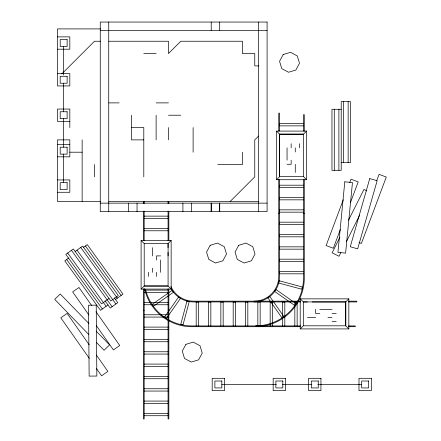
<?xml version="1.0" encoding="UTF-8"?>
<svg xmlns="http://www.w3.org/2000/svg" width="441" height="441" viewBox="0 0 441 441"><rect width="100%" height="100%" fill="white"/><g stroke="black" fill="none" stroke-linecap="round" stroke-linejoin="round"><path stroke-width="0.66" d="M168.098 255.896L168.098 243.57L144.207 243.57L141.098 240.461L171.152 240.461L171.152 289.087L141.098 289.087L141.098 240.461M343.263 199.806L326.108 245.565L333.324 248.272L340.331 229.579M349.79 182.409L350.997 179.184L358.213 181.89L350.479 202.513M376.664 180.788L379.078 174.344L386.294 177.045L361.405 243.426L359.002 242.528M339.851 237.429L332.134 252.809L339.019 256.265L340.871 252.577M348.5 220.208L363.935 189.448L366.807 190.887M346.433 241.503L359.707 215.054M61.757 73.961L94.479 41.239L100.642 41.239M258.553 136.082L254.76 139.874L254.76 176.863L230.103 201.52M171.152 240.461L168.043 243.57L168.043 247.671M141.098 289.087L144.207 285.977L168.043 285.977L171.152 289.087M306.594 131.093L303.485 134.202L279.649 134.202L276.54 131.093L306.594 131.093L306.594 179.719L276.54 179.719L276.54 131.093M276.54 179.719L279.649 176.609L279.649 134.202M300.205 328.914L303.32 325.805L345.794 325.805L345.794 301.914L303.32 301.914L300.205 298.86L300.205 328.914L348.837 328.914L348.837 298.86L300.205 298.86M312.211 301.969L345.722 301.969L348.837 298.86M75.135 251.48L82.632 246.072L118.331 295.569L110.834 300.983L73.333 248.983L65.83 254.391L101.529 303.888L109.032 298.48M68.802 257.946L64.788 260.846L100.487 310.343L107.984 304.935M83.266 247.517L87.285 244.617L122.984 294.119L115.487 299.527M100.642 28.913L57.49 28.913L57.49 85.934L69.821 85.934L69.821 73.603L57.49 73.603M100.256 30.528L267.092 30.528M57.49 36.873L69.821 36.873L69.821 49.205L57.49 49.205M108.861 41.239L168.456 41.239L168.456 53.57L180.782 41.239L242.434 41.239L242.434 53.57L254.76 53.57L254.76 65.896L258.873 65.896M143.799 53.57L156.125 53.57M108.861 102.885L119.136 102.885M156.125 102.885L168.456 102.885M341.213 109.269L331.963 109.269L331.963 170.298L341.213 170.298L341.213 101.562L350.457 101.562L350.457 162.591L341.213 162.591M168.456 115.217L180.782 115.217M69.821 121.38L57.49 121.38L57.49 109.054L69.821 109.054L69.821 127.548M303.513 123.552L279.627 123.552L279.627 125.861L303.513 125.861M131.468 127.548L143.799 127.548L143.799 176.863M143.799 139.874L131.468 139.874L131.468 115.217M57.49 144.499L69.821 144.499M69.821 152.206L82.147 152.206M57.49 156.831L69.821 156.831L69.821 139.874L57.49 139.874L57.49 201.52L100.642 201.52M287.047 164.284L291.154 164.284L291.154 160.171M217.771 164.537L242.434 164.537L242.434 152.206M303.485 176.609L279.6 176.609L279.6 134.136L303.485 134.136L303.485 176.609L306.594 179.719M57.49 179.945L69.821 179.945L69.821 192.276L57.49 192.276M303.513 185.198L279.627 185.198L279.627 187.508L303.513 187.508M303.513 197.529L279.627 197.529L279.627 199.839L303.513 199.839M108.861 201.52L258.873 201.52M100.256 203.141L267.092 203.141M303.513 209.855L279.627 209.855L279.627 212.171L303.513 212.171M278.751 213.323L279.522 213.323M303.513 213.323L304.284 213.323M144.179 216.134L168.071 216.134M144.179 218.444L168.071 218.444M303.513 222.187L279.627 222.187L279.627 224.497L303.513 224.497M144.179 228.466L168.071 228.466M144.179 230.775L168.071 230.775M303.513 234.518L279.627 234.518L279.627 236.828L303.513 236.828M303.513 246.844L279.627 246.844L279.627 249.159L303.513 249.159M160.651 255.896L156.538 255.896L156.538 260.008M303.513 259.176L279.627 259.176L279.627 261.485L303.513 261.485M303.513 271.502L279.627 271.502L279.627 273.817L303.513 273.817M144.179 290.112L168.071 290.112M144.179 292.422L168.071 292.422M300.602 301.17L193.5 301.17A24.657 24.657 0 0 1 170.97 286.54M348.627 301.17L356.863 301.17L356.863 301.942L348.627 301.942M300.602 301.942L193.472 301.942A25.424 25.424 0 0 1 170.843 288.056M307.421 301.969L303.32 301.969L303.32 325.805M297.14 302.046L294.831 302.046L294.831 325.932M144.179 302.443L168.071 302.443M144.179 304.753L168.071 304.753M319.758 309.362L332.084 309.362M143.413 310.238L144.179 310.238M168.071 310.238L168.842 310.238M319.758 313.474L315.646 313.474L315.646 309.362M332.084 313.474L336.196 313.474M144.179 314.769L168.071 314.769M144.179 317.085L168.071 317.085M307.427 317.581L315.646 317.581M327.977 317.581L332.084 317.581M332.084 321.693L336.196 321.693M300.525 325.932L191.956 325.932A47.777 47.777 0 0 1 145.502 289.313M348.473 325.932L355.325 325.932L355.325 326.704L348.473 326.704M300.525 326.704L191.934 326.704A48.521 48.521 0 0 1 144.609 288.872M144.179 327.101L168.071 327.101M144.179 329.41L168.071 329.41M144.179 339.427L168.071 339.427M144.179 341.742L168.071 341.742M144.179 351.758L168.071 351.758M144.179 354.068L168.071 354.068M144.179 364.09L168.071 364.09M144.179 366.399L168.071 366.399M144.179 376.416L168.071 376.416M144.179 378.731L168.071 378.731M221.823 384.469L276.314 384.469M282.345 384.469L311.87 384.469M317.856 384.469L361.686 384.469M144.179 388.747L168.071 388.747M144.179 391.057L168.071 391.057M144.179 401.078L168.071 401.078M144.179 403.388L168.071 403.388M144.179 413.404L168.071 413.404M144.179 415.72L168.071 415.72M292.675 301.242L275.934 289.522L274.605 291.413L294.693 305.481L296.021 303.584L293.789 302.024M348.837 328.914L345.722 325.805L345.722 301.969M88.983 323.65L60.241 293.993L54.706 299.351L88.718 334.449M96.166 331.064L109.577 344.901L104.043 350.264L96.381 342.354M85.411 245.968L121.11 295.47M80.758 247.423L117.361 298.171M114.28 297.857L117.741 302.653L110.239 308.061L105.024 300.828M77.01 250.13L115.862 304.003M71.459 250.334L112.113 306.71M67.705 253.04L106.11 306.286M66.663 259.495L102.362 308.992M91.634 305.503L78.967 287.482L72.66 291.914L88.889 315.001M95.984 311.699L119.731 345.485L113.425 349.917L96.408 325.701M89.286 344.934L67.12 313.397L60.819 317.829L89.314 358.373M96.408 355.071L107.885 371.399L101.584 375.831L96.436 368.511M348.147 101.562L348.147 162.591M343.522 101.562L343.522 162.591M338.897 109.269L338.897 170.298M334.278 109.269L334.278 170.298M304.284 131.126L304.284 114.688L303.513 114.688L303.513 131.126M304.284 179.763L304.284 278.078A48.521 48.521 0 0 1 255.786 326.594L255.736 325.827A47.777 47.777 0 0 0 303.513 278.056L303.513 179.763M299.373 143.733L299.373 147.845M297.14 302.724L297.14 325.932M295.266 147.845L295.266 151.952M295.266 164.284L295.266 172.503M291.154 143.733L291.154 147.845M287.047 147.845L287.047 160.171M284.814 325.932L284.814 302.046L282.499 302.046L282.499 325.932M279.522 130.988L279.522 113.15L278.751 113.15L278.751 130.988M279.522 179.702L279.522 276.54A25.424 25.424 0 0 1 257.412 301.721L254.143 301.942L254.093 301.17A24.657 24.657 0 0 0 278.751 276.513L278.751 179.702M272.483 325.932L272.483 302.046L270.173 302.046L270.173 325.932M260.151 325.932L260.151 302.046L257.842 302.046L257.842 325.932M258.613 22.05L258.613 211.614M256.684 301.17L256.684 301.942M256.684 325.932L256.684 326.704M247.825 325.932L247.825 302.046L245.51 302.046L245.51 325.932M235.494 325.932L235.494 302.046L233.184 302.046L233.184 325.932M223.163 325.932L223.163 302.046L220.853 302.046L220.853 325.932M219.701 22.05L219.701 30.528M211.222 22.05L211.222 30.528M210.837 325.932L210.837 302.046L208.521 302.046L208.521 325.932M198.505 325.932L198.505 302.046L196.195 302.046L196.195 325.932M193.114 127.548L193.114 152.206M191.388 203.141L191.388 211.614M182.91 203.141L182.91 211.614M168.842 201.52L168.842 203.588M168.842 211.156L168.842 240.742M168.842 288.905L168.842 418.95L168.071 418.95L168.071 288.905M168.456 127.548L168.456 139.874M168.071 201.52L168.071 203.588M168.071 211.156L168.071 240.742M168.043 252.461L168.098 286.044L144.207 286.044L144.207 243.57M160.651 260.008L160.651 272.334M156.538 272.334L156.538 276.446M156.125 115.217L156.125 139.874M152.432 247.677L152.432 255.896M152.432 268.227L152.432 272.334M148.319 272.334L148.319 276.446M144.179 201.52L144.179 203.588M144.179 211.156L144.179 240.742M144.179 288.905L144.179 418.95L143.413 418.95L143.413 288.905M143.413 201.52L143.413 203.588M143.413 211.156L143.413 240.742M137.046 203.141L137.046 211.614M128.568 203.141L128.568 211.614M108.734 22.05L108.734 211.614M94.479 164.537L94.479 176.863M82.147 139.874L82.147 201.52M63.653 46.509L63.653 75.02M63.653 83.239L63.653 111.749M63.653 118.684L63.653 147.195M63.653 154.13L63.653 182.646M211.222 203.141L211.222 211.614L211.222 203.141M219.701 203.141L219.701 211.614L219.701 203.141M344.79 181.819L337.933 252.379L345.601 253.128L352.464 182.563L344.79 181.819M186.995 301.049L180.816 324.124L183.048 324.719L189.228 301.65L186.995 301.049M279.225 280.779L278.629 283.017L301.705 289.197L302.3 286.964L279.225 280.779M369.745 178.588L350.259 246.751L357.668 248.867L377.154 180.705L369.745 178.588M283.183 54.535L279.561 61.293L281.782 68.636L288.541 72.252L295.883 70.031L299.5 63.272L297.278 55.935L290.52 52.314L283.183 54.535M210.186 245.306L206.564 252.065L208.786 259.407L215.544 263.023L222.887 260.802L226.503 254.044L224.282 246.706L217.523 243.085L210.186 245.306M238.697 245.306L235.075 252.065L237.297 259.407L244.06 263.023L251.398 260.802L255.014 254.044L252.792 246.706L246.034 243.085L238.697 245.306M185.904 344.338L182.282 351.102L184.503 358.439L191.267 362.055L198.604 359.834L202.221 353.076L199.999 345.738L193.241 342.122L185.904 344.338M178.594 297.025L164.532 317.118L166.422 318.441L180.49 298.353L178.594 297.025M172.188 290.327L152.128 304.378L153.451 306.269L173.517 292.223L172.188 290.327M269.798 296.495L267.908 297.818L281.959 317.884L283.85 316.555L269.798 296.495M96.226 305.155L88.52 305.222L89.143 376.112L96.844 376.046L96.226 305.155M267.092 22.05L100.256 22.05L100.256 211.614L267.092 211.614L267.092 22.05M67.126 39.574L60.185 39.574L60.185 46.509L67.126 46.509L67.126 39.574M67.126 76.304L60.185 76.304L60.185 83.239L67.126 83.239L67.126 76.304M67.126 111.749L60.185 111.749L60.185 118.684L67.126 118.684L67.126 111.749M67.126 147.195L60.185 147.195L60.185 154.13L67.126 154.13L67.126 147.195M67.126 182.646L60.185 182.646L60.185 189.58L67.126 189.58L67.126 182.646M224.524 378.301L212.193 378.301L212.193 390.632L224.524 390.632L224.524 378.301M285.498 378.301L273.166 378.301L273.166 390.632L285.498 390.632L285.498 378.301M320.943 378.301L308.617 378.301L308.617 390.632L320.943 390.632L320.943 378.301M371.316 378.301L358.991 378.301L358.991 390.632L371.316 390.632L371.316 378.301M221.823 381.002L214.888 381.002L214.888 387.937L221.823 387.937L221.823 381.002M282.802 381.002L275.868 381.002L275.868 387.937L282.802 387.937L282.802 381.002M318.248 381.002L311.313 381.002L311.313 387.937L318.248 387.937L318.248 381.002M368.621 381.002L361.686 381.002L361.686 387.937L368.621 387.937L368.621 381.002"/></g></svg>
